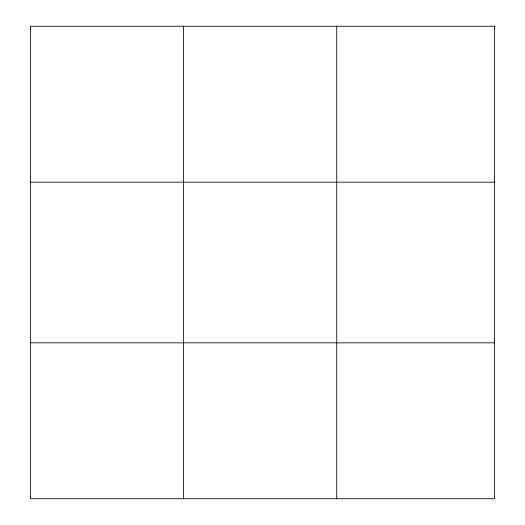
<?xml version="1.0" encoding="UTF-8"?>
<svg xmlns="http://www.w3.org/2000/svg" width="525" height="525" viewBox="0 0 525 525"><rect width="100%" height="100%" fill="white"/><g stroke="black" fill="none" stroke-linecap="round" stroke-linejoin="round"><path stroke-width="0.79" d="M183.619 26.25L183.619 498.75M336.742 26.25L336.742 498.75M30.496 182.175L494.504 182.175M30.496 342.825L494.504 342.825M494.504 26.25L494.504 498.75L30.496 498.75L30.496 26.25L494.504 26.25"/></g></svg>
